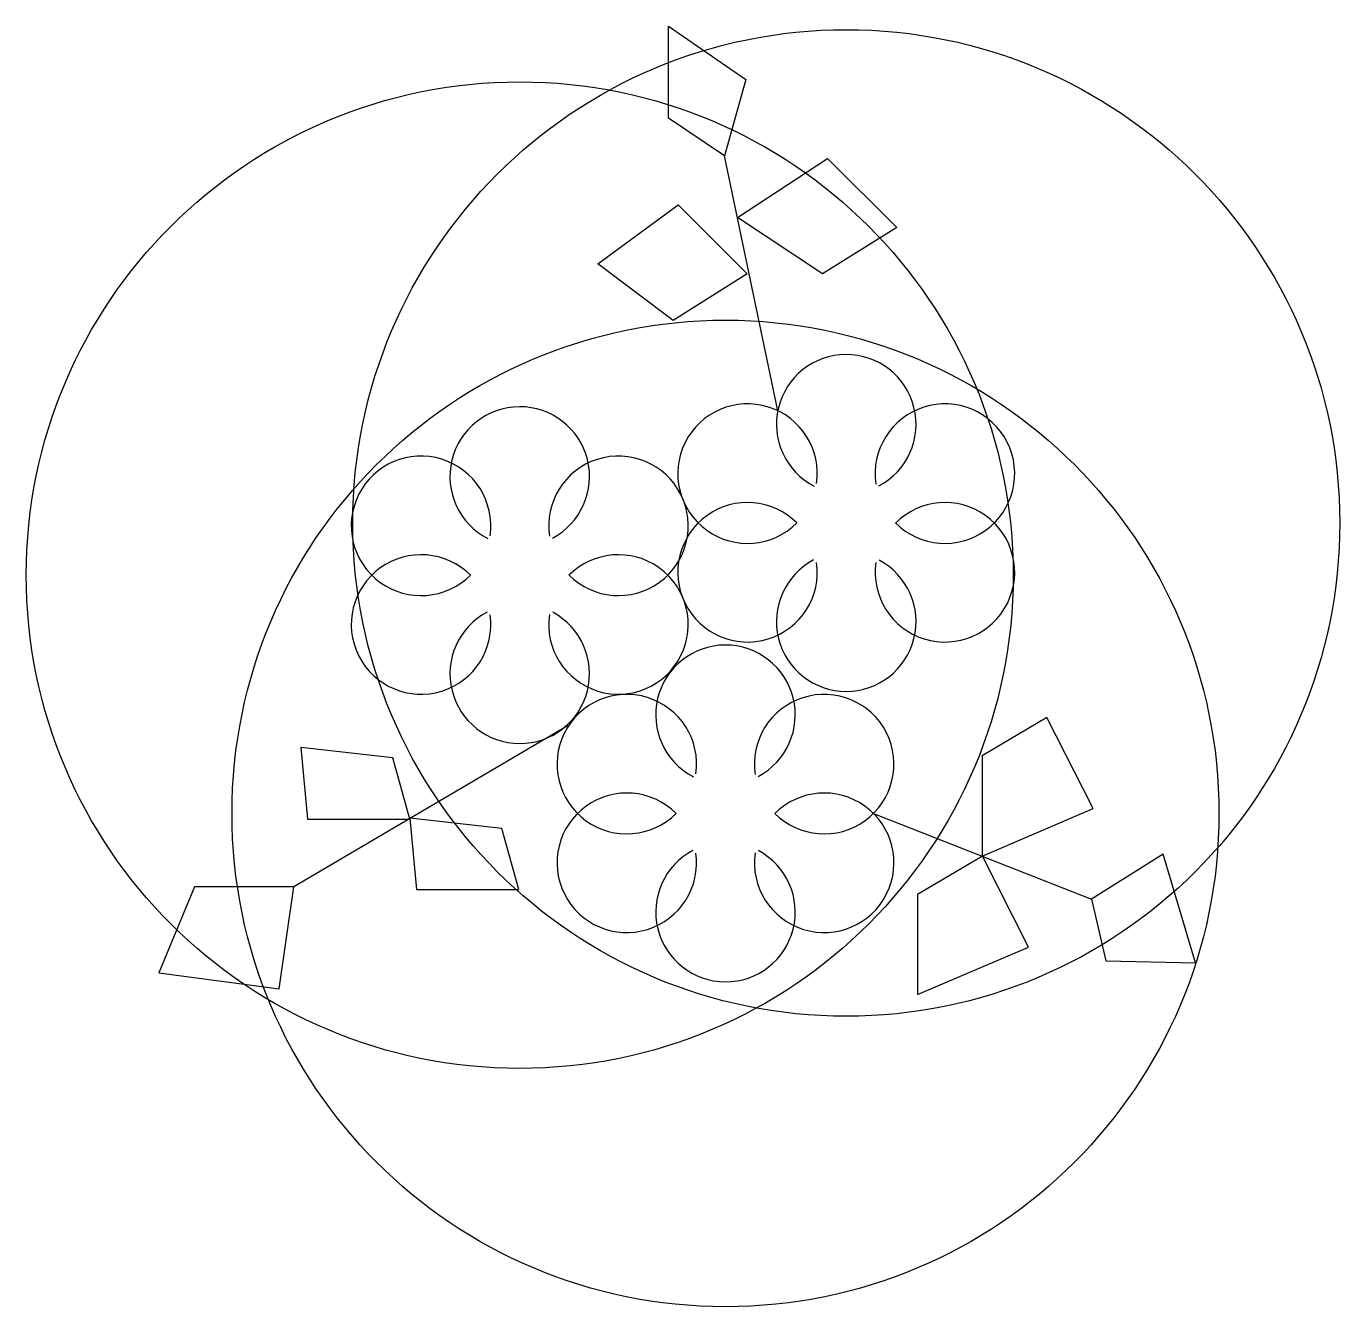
# Model space of a CAD drawing. Header units: millimetres. Extents: x 4.4 to 31, y 1.1 to 27.1.
import ezdxf

# ---------------------------------------------------------------- set-up
doc = ezdxf.new("R2010")
doc.units = ezdxf.units.MM

msp = doc.modelspace()

# ---------------------------------------------------------------- linework, layer by layer
msp.add_line((18.532, 24.445), (18.532, 24.445))
at = {"color": 3}
for points in [[(19.613, 19.275), (18.532, 24.445), (17.396, 25.208), (17.396, 27.069), (18.965, 25.992), (18.532, 24.445), (18.532, 24.445), (18.532, 24.445)], [(18.794, 23.191), (20.623, 24.386), (22.022, 22.988), (20.521, 22.047), (18.794, 23.191)], [(15.968, 22.251), (17.596, 23.446), (18.995, 22.047), (17.494, 21.107), (15.968, 22.251)], [(25.066, 13.054), (23.754, 12.278), (23.754, 10.245), (26.004, 11.208), (25.066, 13.054)], [(15.364, 12.895), (9.806, 9.622), (7.792, 9.622), (7.067, 7.878), (9.51, 7.556), (9.806, 9.622)], [(9.948, 12.445), (10.085, 10.998), (12.155, 10.998), (11.81, 12.239), (9.948, 12.445)], [(12.155, 11.015), (12.293, 9.567), (14.362, 9.567), (14.018, 10.808), (12.155, 11.015)], [(21.553, 11.111), (25.972, 9.372), (26.263, 8.122), (28.08, 8.084), (27.424, 10.286), (25.972, 9.372)], [(23.759, 10.247), (22.447, 9.471), (22.447, 7.438), (24.696, 8.401), (23.759, 10.247)]]:
    msp.add_lwpolyline(points, dxfattribs=at)
at = {"color": 52, "true_color": 0xc8c92d}
msp.add_circle((21, 17), 10, dxfattribs=at)
at = {"color": 61, "true_color": 0xedee99}
msp.add_circle((14.384, 15.942), 10, dxfattribs=at)
at = {"color": 55, "true_color": 0x999b37}
msp.add_circle((18.553, 11.111), 10, dxfattribs=at)
at = {"color": 5}
for centre, start, end in [((21, 19), 297.8856, 242.6364), ((19, 18), 351.8699, 315), ((23, 18), 225, 188.5913), ((19, 16), 45, 8.0518), ((23, 16), 171.8699, 135.1792), ((21, 15), 117.8856, 61.8503)]:
    msp.add_arc(centre, 1.414, start, end, dxfattribs=at)
at = {"color": 6}
for centre, start, end in [((14.384, 17.942), 297.8856, 242.6364), ((12.384, 16.942), 351.8699, 315), ((16.384, 16.942), 225, 188.5913), ((12.384, 14.942), 45, 8.0518), ((16.384, 14.942), 171.8699, 135.1792), ((14.384, 13.942), 117.8856, 61.8503)]:
    msp.add_arc(centre, 1.414, start, end, dxfattribs=at)
at = {"color": 1}
for centre, start, end in [((18.553, 13.111), 297.8856, 242.6364), ((16.553, 12.111), 351.8699, 315), ((20.553, 12.111), 225, 188.5913), ((16.553, 10.111), 45, 8.0518), ((20.553, 10.111), 171.8699, 135.1792), ((18.553, 9.111), 117.8856, 61.8503)]:
    msp.add_arc(centre, 1.414, start, end, dxfattribs=at)

doc.saveas('drawing.dxf')
